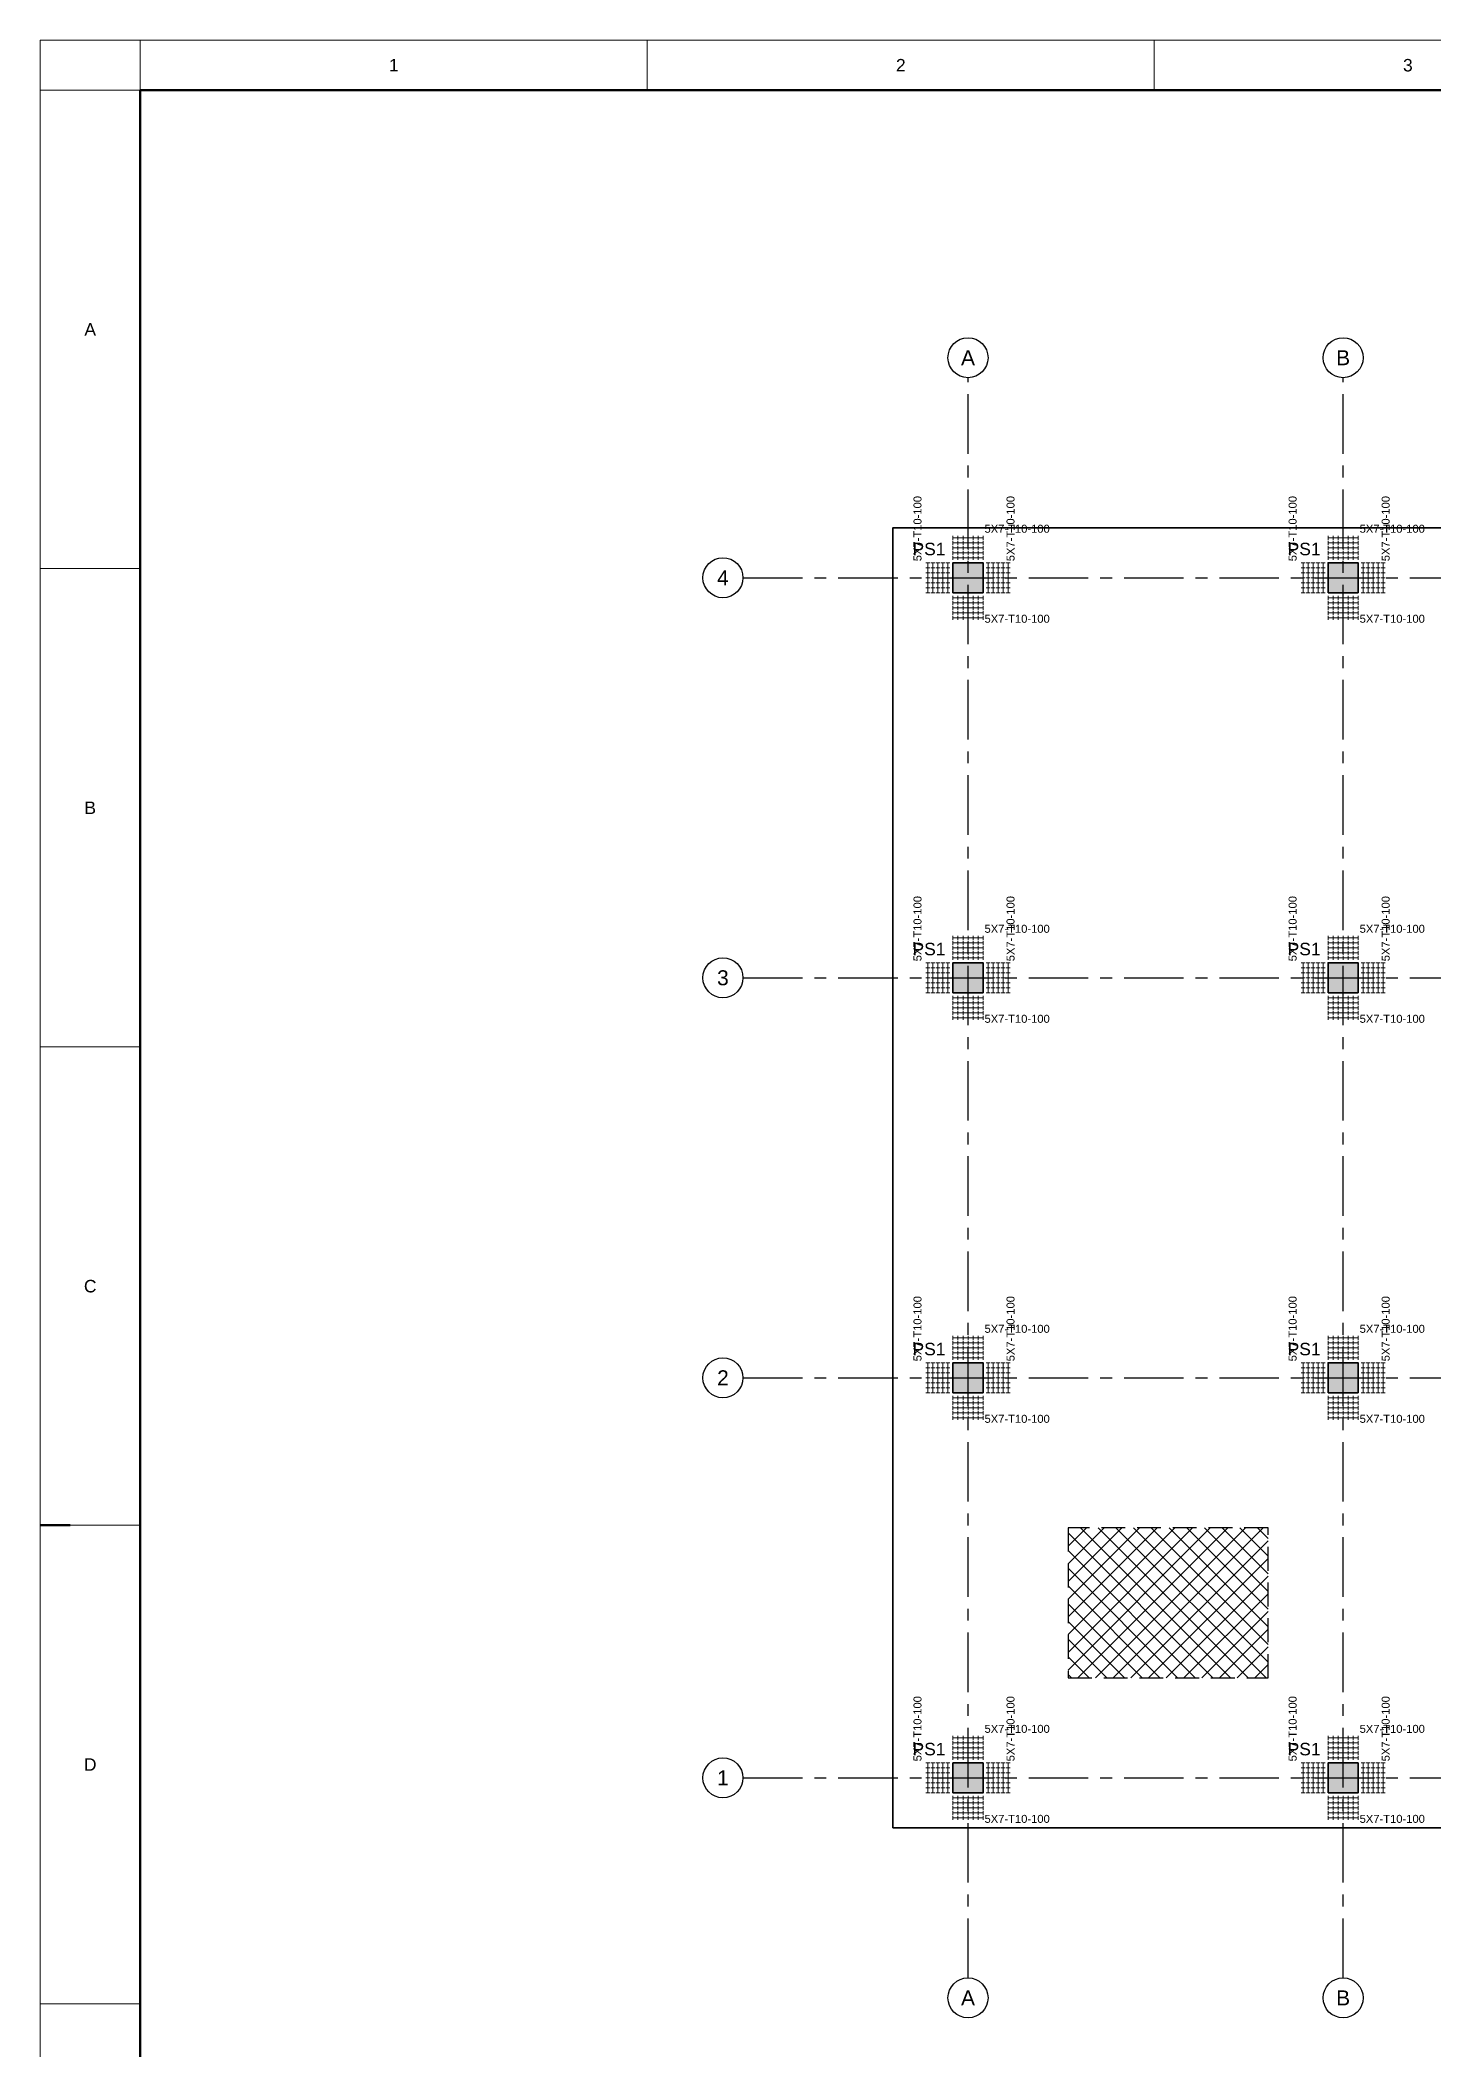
# Model space of a CAD drawing. Header units: millimetres. Extents: x 0 to 396150, y -260000 to 91864.
# Drawn here: x 0 to 27863, y -110789 to -70600 of the extents above; entities that cross this region are included whole.
import ezdxf
from ezdxf.enums import TextEntityAlignment as Align

# ---------------------------------------------------------------- set-up
doc = ezdxf.new("R2010")
doc.units = ezdxf.units.MM
doc.header["$LTSCALE"] = 37.5
doc.linetypes.add('CENTER', pattern=[50.8, 31.75, -6.35, 6.35, -6.35])
doc.linetypes.add('DASHED', pattern=[19.05, 12.7, -6.35])
doc.layers.get('0').update_dxf_attribs({"linetype": 'CONTINUOUS'})
for name, color, linetype, lineweight in [('SPAN-COL', 7, 'CONTINUOUS', 35), ('SPAN-RB-PUNCH', 6, 'CONTINUOUS', 20), ('SPAN-SHEET-FRAME', 7, 'CONTINUOUS', 50), ('SPAN-SLAB-EDGE', 3, 'CONTINUOUS', 35)]:
    doc.layers.add(name, color=color, linetype=linetype, lineweight=lineweight)
for name, color, linetype in [('SPAN-COL-HATCH', 8, 'CONTINUOUS'), ('SPAN-GRID', 8, 'CENTER'), ('SPAN-GRID-BUBBLE', 8, 'CONTINUOUS'), ('SPAN-RB-TEXT', 7, 'CONTINUOUS'), ('SPAN-RB-TYPE', 1, 'CONTINUOUS'), ('SPAN-TEXT', 7, 'CONTINUOUS'), ('SPAN-VOID', 30, 'DASHED'), ('SPAN-VOID-HATCH', 30, 'CONTINUOUS')]:
    doc.layers.add(name, color=color, linetype=linetype)
doc.styles.get("Standard").update_dxf_attribs({"font": 'arial.ttf'})

# ---------------------------------------------------------------- blocks, each defined once
blk = doc.blocks.new('FRAMING_REBAR_PUNCHING_LINKS_L01')
at = {"layer": 'SPAN-COL-HATCH'}
h = blk.add_hatch(color=256, dxfattribs=at)
h.dxf.hatch_style = 1
h.paths.add_polyline_path([(18250, 48350), (18850, 48350), (18850, 48950), (18250, 48950)])
h = blk.add_hatch(color=256, dxfattribs=at)
h.dxf.hatch_style = 1
h.paths.add_polyline_path([(25750, 48350), (26350, 48350), (26350, 48950), (25750, 48950)])
h = blk.add_hatch(color=256, dxfattribs=at)
h.dxf.hatch_style = 1
h.paths.add_polyline_path([(18250, 40350), (18850, 40350), (18850, 40950), (18250, 40950)])
h = blk.add_hatch(color=256, dxfattribs=at)
h.dxf.hatch_style = 1
h.paths.add_polyline_path([(25750, 40350), (26350, 40350), (26350, 40950), (25750, 40950)])
h = blk.add_hatch(color=256, dxfattribs=at)
h.dxf.hatch_style = 1
h.paths.add_polyline_path([(18250, 32350), (18850, 32350), (18850, 32950), (18250, 32950)])
h = blk.add_hatch(color=256, dxfattribs=at)
h.dxf.hatch_style = 1
h.paths.add_polyline_path([(25750, 32350), (26350, 32350), (26350, 32950), (25750, 32950)])
h = blk.add_hatch(color=256, dxfattribs=at)
h.dxf.hatch_style = 1
h.paths.add_polyline_path([(18250, 24350), (18850, 24350), (18850, 24950), (18250, 24950)])
h = blk.add_hatch(color=256, dxfattribs=at)
h.dxf.hatch_style = 1
h.paths.add_polyline_path([(25750, 24350), (26350, 24350), (26350, 24950), (25750, 24950)])
at = {"layer": 'SPAN-VOID-HATCH'}
h = blk.add_hatch(dxfattribs=at)
h.set_pattern_fill('ANSI37', color=256, scale=78.74)
h.paths.add_polyline_path([(20550, 26650), (24550, 26650), (24550, 29650), (20550, 29650)])
at = {"layer": 'SPAN-COL'}
for points in [[(18250, 48350), (18850, 48350), (18850, 48950), (18250, 48950)], [(25750, 48350), (26350, 48350), (26350, 48950), (25750, 48950)], [(18250, 40350), (18850, 40350), (18850, 40950), (18250, 40950)], [(25750, 40350), (26350, 40350), (26350, 40950), (25750, 40950)], [(18250, 32350), (18850, 32350), (18850, 32950), (18250, 32950)], [(25750, 32350), (26350, 32350), (26350, 32950), (25750, 32950)], [(18250, 24350), (18850, 24350), (18850, 24950), (18250, 24950)], [(25750, 24350), (26350, 24350), (26350, 24950), (25750, 24950)]]:
    blk.add_lwpolyline(points, close=True, dxfattribs=at)
at = {"layer": 'SPAN-GRID'}
for p, q in [((18550, 20650), (18550, 52650)), ((26050, 20650), (26050, 52650)), ((14050, 48650), (52550, 48650)), ((14050, 40650), (52550, 40650)), ((14050, 32650), (52550, 32650)), ((14050, 24650), (52550, 24650))]:
    blk.add_line(p, q, dxfattribs=at)
at = {"layer": 'SPAN-GRID-BUBBLE'}
for centre in [(18550, 53050), (26050, 53050), (13650, 48650), (13650, 40650), (13650, 32650), (13650, 24650), (18550, 20250), (26050, 20250)]:
    blk.add_circle(centre, 400, dxfattribs=at)
at = {"layer": 'SPAN-RB-PUNCH'}
for p, q in [((18250, 49410), (18250, 49490)), ((18250, 49450), (18850, 49450)), ((18350, 49410), (18350, 49490)), ((18450, 49410), (18450, 49490)), ((18550, 49410), (18550, 49490)), ((18650, 49410), (18650, 49490)), ((18750, 49410), (18750, 49490)), ((18850, 49410), (18850, 49490)), ((25750, 49410), (25750, 49490)), ((25750, 49450), (26350, 49450)), ((25850, 49410), (25850, 49490)), ((25950, 49410), (25950, 49490)), ((26050, 49410), (26050, 49490)), ((26150, 49410), (26150, 49490)), ((26250, 49410), (26250, 49490)), ((26350, 49410), (26350, 49490)), ((18250, 49310), (18250, 49390)), ((18250, 49350), (18850, 49350)), ((18250, 49210), (18250, 49290)), ((18250, 49250), (18850, 49250)), ((18250, 49110), (18250, 49190)), ((18250, 49150), (18850, 49150)), ((18250, 49010), (18250, 49090)), ((18250, 49050), (18850, 49050)), ((18350, 49310), (18350, 49390)), ((18350, 49210), (18350, 49290)), ((18350, 49110), (18350, 49190)), ((18350, 49010), (18350, 49090)), ((18450, 49310), (18450, 49390)), ((18450, 49210), (18450, 49290)), ((18450, 49110), (18450, 49190)), ((18450, 49010), (18450, 49090)), ((18550, 49310), (18550, 49390)), ((18550, 49210), (18550, 49290)), ((18550, 49110), (18550, 49190)), ((18550, 49010), (18550, 49090)), ((18650, 49310), (18650, 49390)), ((18650, 49210), (18650, 49290)), ((18650, 49110), (18650, 49190)), ((18650, 49010), (18650, 49090)), ((18750, 49310), (18750, 49390)), ((18750, 49210), (18750, 49290)), ((18750, 49110), (18750, 49190)), ((18750, 49010), (18750, 49090)), ((18850, 49310), (18850, 49390)), ((18850, 49210), (18850, 49290)), ((18850, 49110), (18850, 49190)), ((18850, 49010), (18850, 49090)), ((25750, 49310), (25750, 49390)), ((25750, 49350), (26350, 49350)), ((25750, 49210), (25750, 49290)), ((25750, 49250), (26350, 49250)), ((25750, 49110), (25750, 49190)), ((25750, 49150), (26350, 49150)), ((25750, 49010), (25750, 49090)), ((25750, 49050), (26350, 49050)), ((25850, 49310), (25850, 49390)), ((25850, 49210), (25850, 49290)), ((25850, 49110), (25850, 49190)), ((25850, 49010), (25850, 49090)), ((25950, 49310), (25950, 49390)), ((25950, 49210), (25950, 49290)), ((25950, 49110), (25950, 49190)), ((25950, 49010), (25950, 49090)), ((26050, 49310), (26050, 49390)), ((26050, 49210), (26050, 49290)), ((26050, 49110), (26050, 49190)), ((26050, 49010), (26050, 49090)), ((26150, 49310), (26150, 49390)), ((26150, 49210), (26150, 49290)), ((26150, 49110), (26150, 49190)), ((26150, 49010), (26150, 49090)), ((26250, 49310), (26250, 49390)), ((26250, 49210), (26250, 49290)), ((26250, 49110), (26250, 49190)), ((26250, 49010), (26250, 49090)), ((26350, 49310), (26350, 49390)), ((26350, 49210), (26350, 49290)), ((26350, 49110), (26350, 49190)), ((26350, 49010), (26350, 49090)), ((17710, 48950), (17790, 48950)), ((17710, 48850), (17790, 48850)), ((17710, 48750), (17790, 48750)), ((17710, 48650), (17790, 48650)), ((17750, 48350), (17750, 48950)), ((17810, 48950), (17890, 48950)), ((17810, 48850), (17890, 48850)), ((17810, 48750), (17890, 48750)), ((17810, 48650), (17890, 48650)), ((17850, 48350), (17850, 48950)), ((17910, 48950), (17990, 48950)), ((17910, 48850), (17990, 48850)), ((17910, 48750), (17990, 48750)), ((17910, 48650), (17990, 48650)), ((17950, 48350), (17950, 48950)), ((18010, 48950), (18090, 48950)), ((18010, 48850), (18090, 48850)), ((18010, 48750), (18090, 48750)), ((18010, 48650), (18090, 48650)), ((18050, 48350), (18050, 48950)), ((18110, 48950), (18190, 48950)), ((18110, 48850), (18190, 48850)), ((18110, 48750), (18190, 48750)), ((18110, 48650), (18190, 48650)), ((18150, 48350), (18150, 48950)), ((18910, 48950), (18990, 48950)), ((18910, 48850), (18990, 48850)), ((18910, 48750), (18990, 48750)), ((18910, 48650), (18990, 48650)), ((18950, 48350), (18950, 48950)), ((19010, 48950), (19090, 48950)), ((19010, 48850), (19090, 48850)), ((19010, 48750), (19090, 48750)), ((19010, 48650), (19090, 48650)), ((19050, 48350), (19050, 48950)), ((19110, 48950), (19190, 48950)), ((19110, 48850), (19190, 48850)), ((19110, 48750), (19190, 48750)), ((19110, 48650), (19190, 48650)), ((19150, 48350), (19150, 48950)), ((19210, 48950), (19290, 48950)), ((19210, 48850), (19290, 48850)), ((19210, 48750), (19290, 48750)), ((19210, 48650), (19290, 48650)), ((19250, 48350), (19250, 48950)), ((19310, 48950), (19390, 48950)), ((19310, 48850), (19390, 48850)), ((19310, 48750), (19390, 48750)), ((19310, 48650), (19390, 48650)), ((19350, 48350), (19350, 48950)), ((25210, 48950), (25290, 48950)), ((25210, 48850), (25290, 48850)), ((25210, 48750), (25290, 48750)), ((25210, 48650), (25290, 48650)), ((25250, 48350), (25250, 48950)), ((25310, 48950), (25390, 48950)), ((25310, 48850), (25390, 48850)), ((25310, 48750), (25390, 48750)), ((25310, 48650), (25390, 48650)), ((25350, 48350), (25350, 48950)), ((25410, 48950), (25490, 48950)), ((25410, 48850), (25490, 48850)), ((25410, 48750), (25490, 48750)), ((25410, 48650), (25490, 48650)), ((25450, 48350), (25450, 48950)), ((25510, 48950), (25590, 48950)), ((25510, 48850), (25590, 48850)), ((25510, 48750), (25590, 48750)), ((25510, 48650), (25590, 48650)), ((25550, 48350), (25550, 48950)), ((25610, 48950), (25690, 48950)), ((25610, 48850), (25690, 48850)), ((25610, 48750), (25690, 48750)), ((25610, 48650), (25690, 48650)), ((25650, 48350), (25650, 48950)), ((26410, 48950), (26490, 48950)), ((26410, 48850), (26490, 48850)), ((26410, 48750), (26490, 48750)), ((26410, 48650), (26490, 48650)), ((26450, 48350), (26450, 48950)), ((26510, 48950), (26590, 48950)), ((26510, 48850), (26590, 48850)), ((26510, 48750), (26590, 48750)), ((26510, 48650), (26590, 48650)), ((26550, 48350), (26550, 48950)), ((26610, 48950), (26690, 48950)), ((26610, 48850), (26690, 48850)), ((26610, 48750), (26690, 48750)), ((26610, 48650), (26690, 48650)), ((26650, 48350), (26650, 48950)), ((26710, 48950), (26790, 48950)), ((26710, 48850), (26790, 48850)), ((26710, 48750), (26790, 48750)), ((26710, 48650), (26790, 48650)), ((26750, 48350), (26750, 48950)), ((26810, 48950), (26890, 48950)), ((26810, 48850), (26890, 48850)), ((26810, 48750), (26890, 48750)), ((26810, 48650), (26890, 48650)), ((26850, 48350), (26850, 48950)), ((17710, 48550), (17790, 48550)), ((17710, 48450), (17790, 48450)), ((17710, 48350), (17790, 48350)), ((17810, 48550), (17890, 48550)), ((17810, 48450), (17890, 48450)), ((17810, 48350), (17890, 48350)), ((17910, 48550), (17990, 48550)), ((17910, 48450), (17990, 48450)), ((17910, 48350), (17990, 48350)), ((18010, 48550), (18090, 48550)), ((18010, 48450), (18090, 48450)), ((18010, 48350), (18090, 48350)), ((18110, 48550), (18190, 48550)), ((18110, 48450), (18190, 48450)), ((18110, 48350), (18190, 48350)), ((18250, 48210), (18250, 48290)), ((18250, 48250), (18850, 48250)), ((18350, 48210), (18350, 48290)), ((18450, 48210), (18450, 48290)), ((18550, 48210), (18550, 48290)), ((18650, 48210), (18650, 48290)), ((18750, 48210), (18750, 48290)), ((18850, 48210), (18850, 48290)), ((18910, 48550), (18990, 48550)), ((18910, 48450), (18990, 48450)), ((18910, 48350), (18990, 48350)), ((19010, 48550), (19090, 48550)), ((19010, 48450), (19090, 48450)), ((19010, 48350), (19090, 48350)), ((19110, 48550), (19190, 48550)), ((19110, 48450), (19190, 48450)), ((19110, 48350), (19190, 48350)), ((19210, 48550), (19290, 48550)), ((19210, 48450), (19290, 48450)), ((19210, 48350), (19290, 48350)), ((19310, 48550), (19390, 48550)), ((19310, 48450), (19390, 48450)), ((19310, 48350), (19390, 48350)), ((25210, 48550), (25290, 48550)), ((25210, 48450), (25290, 48450)), ((25210, 48350), (25290, 48350)), ((25310, 48550), (25390, 48550)), ((25310, 48450), (25390, 48450)), ((25310, 48350), (25390, 48350)), ((25410, 48550), (25490, 48550)), ((25410, 48450), (25490, 48450)), ((25410, 48350), (25490, 48350)), ((25510, 48550), (25590, 48550)), ((25510, 48450), (25590, 48450)), ((25510, 48350), (25590, 48350)), ((25610, 48550), (25690, 48550)), ((25610, 48450), (25690, 48450)), ((25610, 48350), (25690, 48350)), ((25750, 48210), (25750, 48290)), ((25750, 48250), (26350, 48250)), ((25850, 48210), (25850, 48290)), ((25950, 48210), (25950, 48290)), ((26050, 48210), (26050, 48290)), ((26150, 48210), (26150, 48290)), ((26250, 48210), (26250, 48290)), ((26350, 48210), (26350, 48290)), ((26410, 48550), (26490, 48550)), ((26410, 48450), (26490, 48450)), ((26410, 48350), (26490, 48350)), ((26510, 48550), (26590, 48550)), ((26510, 48450), (26590, 48450)), ((26510, 48350), (26590, 48350)), ((26610, 48550), (26690, 48550)), ((26610, 48450), (26690, 48450)), ((26610, 48350), (26690, 48350)), ((26710, 48550), (26790, 48550)), ((26710, 48450), (26790, 48450)), ((26710, 48350), (26790, 48350)), ((26810, 48550), (26890, 48550)), ((26810, 48450), (26890, 48450)), ((26810, 48350), (26890, 48350)), ((18250, 48110), (18250, 48190)), ((18250, 48150), (18850, 48150)), ((18250, 48010), (18250, 48090)), ((18250, 48050), (18850, 48050)), ((18250, 47910), (18250, 47990)), ((18250, 47950), (18850, 47950)), ((18250, 47810), (18250, 47890)), ((18250, 47850), (18850, 47850)), ((18350, 48110), (18350, 48190)), ((18350, 48010), (18350, 48090)), ((18350, 47910), (18350, 47990)), ((18350, 47810), (18350, 47890)), ((18450, 48110), (18450, 48190)), ((18450, 48010), (18450, 48090)), ((18450, 47910), (18450, 47990)), ((18450, 47810), (18450, 47890)), ((18550, 48110), (18550, 48190)), ((18550, 48010), (18550, 48090)), ((18550, 47910), (18550, 47990)), ((18550, 47810), (18550, 47890)), ((18650, 48110), (18650, 48190)), ((18650, 48010), (18650, 48090)), ((18650, 47910), (18650, 47990)), ((18650, 47810), (18650, 47890)), ((18750, 48110), (18750, 48190)), ((18750, 48010), (18750, 48090)), ((18750, 47910), (18750, 47990)), ((18750, 47810), (18750, 47890)), ((18850, 48110), (18850, 48190)), ((18850, 48010), (18850, 48090)), ((18850, 47910), (18850, 47990)), ((18850, 47810), (18850, 47890)), ((25750, 48110), (25750, 48190)), ((25750, 48150), (26350, 48150)), ((25750, 48010), (25750, 48090)), ((25750, 48050), (26350, 48050)), ((25750, 47910), (25750, 47990)), ((25750, 47950), (26350, 47950)), ((25750, 47810), (25750, 47890)), ((25750, 47850), (26350, 47850)), ((25850, 48110), (25850, 48190)), ((25850, 48010), (25850, 48090)), ((25850, 47910), (25850, 47990)), ((25850, 47810), (25850, 47890)), ((25950, 48110), (25950, 48190)), ((25950, 48010), (25950, 48090)), ((25950, 47910), (25950, 47990)), ((25950, 47810), (25950, 47890)), ((26050, 48110), (26050, 48190)), ((26050, 48010), (26050, 48090)), ((26050, 47910), (26050, 47990)), ((26050, 47810), (26050, 47890)), ((26150, 48110), (26150, 48190)), ((26150, 48010), (26150, 48090)), ((26150, 47910), (26150, 47990)), ((26150, 47810), (26150, 47890)), ((26250, 48110), (26250, 48190)), ((26250, 48010), (26250, 48090)), ((26250, 47910), (26250, 47990)), ((26250, 47810), (26250, 47890)), ((26350, 48110), (26350, 48190)), ((26350, 48010), (26350, 48090)), ((26350, 47910), (26350, 47990)), ((26350, 47810), (26350, 47890)), ((18250, 41410), (18250, 41490)), ((18250, 41450), (18850, 41450)), ((18350, 41410), (18350, 41490)), ((18450, 41410), (18450, 41490)), ((18550, 41410), (18550, 41490)), ((18650, 41410), (18650, 41490)), ((18750, 41410), (18750, 41490)), ((18850, 41410), (18850, 41490)), ((25750, 41410), (25750, 41490)), ((25750, 41450), (26350, 41450)), ((25850, 41410), (25850, 41490)), ((25950, 41410), (25950, 41490)), ((26050, 41410), (26050, 41490)), ((26150, 41410), (26150, 41490)), ((26250, 41410), (26250, 41490)), ((26350, 41410), (26350, 41490)), ((18250, 41310), (18250, 41390)), ((18250, 41350), (18850, 41350)), ((18250, 41210), (18250, 41290)), ((18250, 41250), (18850, 41250)), ((18250, 41110), (18250, 41190)), ((18250, 41150), (18850, 41150)), ((18250, 41010), (18250, 41090)), ((18250, 41050), (18850, 41050)), ((18350, 41310), (18350, 41390)), ((18350, 41210), (18350, 41290)), ((18350, 41110), (18350, 41190)), ((18350, 41010), (18350, 41090)), ((18450, 41310), (18450, 41390)), ((18450, 41210), (18450, 41290)), ((18450, 41110), (18450, 41190)), ((18450, 41010), (18450, 41090)), ((18550, 41310), (18550, 41390)), ((18550, 41210), (18550, 41290)), ((18550, 41110), (18550, 41190)), ((18550, 41010), (18550, 41090)), ((18650, 41310), (18650, 41390)), ((18650, 41210), (18650, 41290)), ((18650, 41110), (18650, 41190)), ((18650, 41010), (18650, 41090)), ((18750, 41310), (18750, 41390)), ((18750, 41210), (18750, 41290)), ((18750, 41110), (18750, 41190)), ((18750, 41010), (18750, 41090)), ((18850, 41310), (18850, 41390)), ((18850, 41210), (18850, 41290)), ((18850, 41110), (18850, 41190)), ((18850, 41010), (18850, 41090)), ((25750, 41310), (25750, 41390)), ((25750, 41350), (26350, 41350)), ((25750, 41210), (25750, 41290)), ((25750, 41250), (26350, 41250)), ((25750, 41110), (25750, 41190)), ((25750, 41150), (26350, 41150)), ((25750, 41010), (25750, 41090)), ((25750, 41050), (26350, 41050)), ((25850, 41310), (25850, 41390)), ((25850, 41210), (25850, 41290)), ((25850, 41110), (25850, 41190)), ((25850, 41010), (25850, 41090)), ((25950, 41310), (25950, 41390)), ((25950, 41210), (25950, 41290)), ((25950, 41110), (25950, 41190)), ((25950, 41010), (25950, 41090)), ((26050, 41310), (26050, 41390)), ((26050, 41210), (26050, 41290)), ((26050, 41110), (26050, 41190)), ((26050, 41010), (26050, 41090)), ((26150, 41310), (26150, 41390)), ((26150, 41210), (26150, 41290)), ((26150, 41110), (26150, 41190)), ((26150, 41010), (26150, 41090)), ((26250, 41310), (26250, 41390)), ((26250, 41210), (26250, 41290)), ((26250, 41110), (26250, 41190)), ((26250, 41010), (26250, 41090)), ((26350, 41310), (26350, 41390)), ((26350, 41210), (26350, 41290)), ((26350, 41110), (26350, 41190)), ((26350, 41010), (26350, 41090)), ((17710, 40950), (17790, 40950)), ((17710, 40850), (17790, 40850)), ((17710, 40750), (17790, 40750)), ((17710, 40650), (17790, 40650)), ((17750, 40350), (17750, 40950)), ((17810, 40950), (17890, 40950)), ((17810, 40850), (17890, 40850)), ((17810, 40750), (17890, 40750)), ((17810, 40650), (17890, 40650)), ((17850, 40350), (17850, 40950)), ((17910, 40950), (17990, 40950)), ((17910, 40850), (17990, 40850)), ((17910, 40750), (17990, 40750)), ((17910, 40650), (17990, 40650)), ((17950, 40350), (17950, 40950)), ((18010, 40950), (18090, 40950)), ((18010, 40850), (18090, 40850)), ((18010, 40750), (18090, 40750)), ((18010, 40650), (18090, 40650)), ((18050, 40350), (18050, 40950)), ((18110, 40950), (18190, 40950)), ((18110, 40850), (18190, 40850)), ((18110, 40750), (18190, 40750)), ((18110, 40650), (18190, 40650)), ((18150, 40350), (18150, 40950)), ((18910, 40950), (18990, 40950)), ((18910, 40850), (18990, 40850)), ((18910, 40750), (18990, 40750)), ((18910, 40650), (18990, 40650)), ((18950, 40350), (18950, 40950)), ((19010, 40950), (19090, 40950)), ((19010, 40850), (19090, 40850)), ((19010, 40750), (19090, 40750)), ((19010, 40650), (19090, 40650)), ((19050, 40350), (19050, 40950)), ((19110, 40950), (19190, 40950)), ((19110, 40850), (19190, 40850)), ((19110, 40750), (19190, 40750)), ((19110, 40650), (19190, 40650)), ((19150, 40350), (19150, 40950)), ((19210, 40950), (19290, 40950)), ((19210, 40850), (19290, 40850)), ((19210, 40750), (19290, 40750)), ((19210, 40650), (19290, 40650)), ((19250, 40350), (19250, 40950)), ((19310, 40950), (19390, 40950)), ((19310, 40850), (19390, 40850)), ((19310, 40750), (19390, 40750)), ((19310, 40650), (19390, 40650)), ((19350, 40350), (19350, 40950)), ((25210, 40950), (25290, 40950)), ((25210, 40850), (25290, 40850)), ((25210, 40750), (25290, 40750)), ((25210, 40650), (25290, 40650)), ((25250, 40350), (25250, 40950)), ((25310, 40950), (25390, 40950)), ((25310, 40850), (25390, 40850)), ((25310, 40750), (25390, 40750)), ((25310, 40650), (25390, 40650)), ((25350, 40350), (25350, 40950)), ((25410, 40950), (25490, 40950)), ((25410, 40850), (25490, 40850)), ((25410, 40750), (25490, 40750)), ((25410, 40650), (25490, 40650)), ((25450, 40350), (25450, 40950)), ((25510, 40950), (25590, 40950)), ((25510, 40850), (25590, 40850)), ((25510, 40750), (25590, 40750)), ((25510, 40650), (25590, 40650)), ((25550, 40350), (25550, 40950)), ((25610, 40950), (25690, 40950)), ((25610, 40850), (25690, 40850)), ((25610, 40750), (25690, 40750)), ((25610, 40650), (25690, 40650)), ((25650, 40350), (25650, 40950)), ((26410, 40950), (26490, 40950)), ((26410, 40850), (26490, 40850)), ((26410, 40750), (26490, 40750)), ((26410, 40650), (26490, 40650)), ((26450, 40350), (26450, 40950)), ((26510, 40950), (26590, 40950)), ((26510, 40850), (26590, 40850)), ((26510, 40750), (26590, 40750)), ((26510, 40650), (26590, 40650)), ((26550, 40350), (26550, 40950)), ((26610, 40950), (26690, 40950)), ((26610, 40850), (26690, 40850)), ((26610, 40750), (26690, 40750)), ((26610, 40650), (26690, 40650)), ((26650, 40350), (26650, 40950)), ((26710, 40950), (26790, 40950)), ((26710, 40850), (26790, 40850)), ((26710, 40750), (26790, 40750)), ((26710, 40650), (26790, 40650)), ((26750, 40350), (26750, 40950)), ((26810, 40950), (26890, 40950)), ((26810, 40850), (26890, 40850)), ((26810, 40750), (26890, 40750)), ((26810, 40650), (26890, 40650)), ((26850, 40350), (26850, 40950)), ((17710, 40550), (17790, 40550)), ((17710, 40450), (17790, 40450)), ((17710, 40350), (17790, 40350)), ((17810, 40550), (17890, 40550)), ((17810, 40450), (17890, 40450)), ((17810, 40350), (17890, 40350)), ((17910, 40550), (17990, 40550)), ((17910, 40450), (17990, 40450)), ((17910, 40350), (17990, 40350)), ((18010, 40550), (18090, 40550)), ((18010, 40450), (18090, 40450)), ((18010, 40350), (18090, 40350)), ((18110, 40550), (18190, 40550)), ((18110, 40450), (18190, 40450)), ((18110, 40350), (18190, 40350)), ((18250, 40210), (18250, 40290)), ((18250, 40250), (18850, 40250)), ((18250, 40110), (18250, 40190)), ((18350, 40210), (18350, 40290)), ((18350, 40110), (18350, 40190)), ((18450, 40210), (18450, 40290)), ((18450, 40110), (18450, 40190)), ((18550, 40210), (18550, 40290)), ((18550, 40110), (18550, 40190)), ((18650, 40210), (18650, 40290)), ((18650, 40110), (18650, 40190)), ((18750, 40210), (18750, 40290)), ((18750, 40110), (18750, 40190)), ((18850, 40210), (18850, 40290)), ((18850, 40110), (18850, 40190)), ((18910, 40550), (18990, 40550)), ((18910, 40450), (18990, 40450)), ((18910, 40350), (18990, 40350)), ((19010, 40550), (19090, 40550)), ((19010, 40450), (19090, 40450)), ((19010, 40350), (19090, 40350)), ((19110, 40550), (19190, 40550)), ((19110, 40450), (19190, 40450)), ((19110, 40350), (19190, 40350)), ((19210, 40550), (19290, 40550)), ((19210, 40450), (19290, 40450)), ((19210, 40350), (19290, 40350)), ((19310, 40550), (19390, 40550)), ((19310, 40450), (19390, 40450)), ((19310, 40350), (19390, 40350)), ((25210, 40550), (25290, 40550)), ((25210, 40450), (25290, 40450)), ((25210, 40350), (25290, 40350)), ((25310, 40550), (25390, 40550)), ((25310, 40450), (25390, 40450)), ((25310, 40350), (25390, 40350)), ((25410, 40550), (25490, 40550)), ((25410, 40450), (25490, 40450)), ((25410, 40350), (25490, 40350)), ((25510, 40550), (25590, 40550)), ((25510, 40450), (25590, 40450)), ((25510, 40350), (25590, 40350)), ((25610, 40550), (25690, 40550)), ((25610, 40450), (25690, 40450)), ((25610, 40350), (25690, 40350)), ((25750, 40210), (25750, 40290)), ((25750, 40250), (26350, 40250)), ((25750, 40110), (25750, 40190)), ((25850, 40210), (25850, 40290)), ((25850, 40110), (25850, 40190)), ((25950, 40210), (25950, 40290)), ((25950, 40110), (25950, 40190)), ((26050, 40210), (26050, 40290)), ((26050, 40110), (26050, 40190)), ((26150, 40210), (26150, 40290)), ((26150, 40110), (26150, 40190)), ((26250, 40210), (26250, 40290)), ((26250, 40110), (26250, 40190)), ((26350, 40210), (26350, 40290)), ((26350, 40110), (26350, 40190)), ((26410, 40550), (26490, 40550)), ((26410, 40450), (26490, 40450)), ((26410, 40350), (26490, 40350)), ((26510, 40550), (26590, 40550)), ((26510, 40450), (26590, 40450)), ((26510, 40350), (26590, 40350)), ((26610, 40550), (26690, 40550)), ((26610, 40450), (26690, 40450)), ((26610, 40350), (26690, 40350)), ((26710, 40550), (26790, 40550)), ((26710, 40450), (26790, 40450)), ((26710, 40350), (26790, 40350)), ((26810, 40550), (26890, 40550)), ((26810, 40450), (26890, 40450)), ((26810, 40350), (26890, 40350)), ((18250, 40150), (18850, 40150)), ((18250, 40010), (18250, 40090)), ((18250, 40050), (18850, 40050)), ((18250, 39910), (18250, 39990)), ((18250, 39950), (18850, 39950)), ((18250, 39810), (18250, 39890)), ((18250, 39850), (18850, 39850)), ((18350, 40010), (18350, 40090)), ((18350, 39910), (18350, 39990)), ((18350, 39810), (18350, 39890)), ((18450, 40010), (18450, 40090)), ((18450, 39910), (18450, 39990)), ((18450, 39810), (18450, 39890)), ((18550, 40010), (18550, 40090)), ((18550, 39910), (18550, 39990)), ((18550, 39810), (18550, 39890)), ((18650, 40010), (18650, 40090)), ((18650, 39910), (18650, 39990)), ((18650, 39810), (18650, 39890)), ((18750, 40010), (18750, 40090)), ((18750, 39910), (18750, 39990)), ((18750, 39810), (18750, 39890)), ((18850, 40010), (18850, 40090)), ((18850, 39910), (18850, 39990)), ((18850, 39810), (18850, 39890)), ((25750, 40150), (26350, 40150)), ((25750, 40010), (25750, 40090)), ((25750, 40050), (26350, 40050)), ((25750, 39910), (25750, 39990)), ((25750, 39950), (26350, 39950)), ((25750, 39810), (25750, 39890)), ((25750, 39850), (26350, 39850)), ((25850, 40010), (25850, 40090)), ((25850, 39910), (25850, 39990)), ((25850, 39810), (25850, 39890)), ((25950, 40010), (25950, 40090)), ((25950, 39910), (25950, 39990)), ((25950, 39810), (25950, 39890)), ((26050, 40010), (26050, 40090)), ((26050, 39910), (26050, 39990)), ((26050, 39810), (26050, 39890)), ((26150, 40010), (26150, 40090)), ((26150, 39910), (26150, 39990)), ((26150, 39810), (26150, 39890)), ((26250, 40010), (26250, 40090)), ((26250, 39910), (26250, 39990)), ((26250, 39810), (26250, 39890)), ((26350, 40010), (26350, 40090)), ((26350, 39910), (26350, 39990)), ((26350, 39810), (26350, 39890)), ((18250, 33410), (18250, 33490)), ((18250, 33450), (18850, 33450)), ((18250, 33310), (18250, 33390)), ((18350, 33410), (18350, 33490)), ((18350, 33310), (18350, 33390)), ((18450, 33410), (18450, 33490)), ((18450, 33310), (18450, 33390)), ((18550, 33410), (18550, 33490)), ((18550, 33310), (18550, 33390)), ((18650, 33410), (18650, 33490)), ((18650, 33310), (18650, 33390)), ((18750, 33410), (18750, 33490)), ((18750, 33310), (18750, 33390)), ((18850, 33410), (18850, 33490)), ((18850, 33310), (18850, 33390)), ((25750, 33410), (25750, 33490)), ((25750, 33450), (26350, 33450)), ((25750, 33310), (25750, 33390)), ((25850, 33410), (25850, 33490)), ((25850, 33310), (25850, 33390)), ((25950, 33410), (25950, 33490)), ((25950, 33310), (25950, 33390)), ((26050, 33410), (26050, 33490)), ((26050, 33310), (26050, 33390)), ((26150, 33410), (26150, 33490)), ((26150, 33310), (26150, 33390)), ((26250, 33410), (26250, 33490)), ((26250, 33310), (26250, 33390)), ((26350, 33410), (26350, 33490)), ((26350, 33310), (26350, 33390)), ((18250, 33350), (18850, 33350)), ((18250, 33210), (18250, 33290)), ((18250, 33250), (18850, 33250)), ((18250, 33110), (18250, 33190)), ((18250, 33150), (18850, 33150)), ((18250, 33010), (18250, 33090)), ((18250, 33050), (18850, 33050)), ((18350, 33210), (18350, 33290)), ((18350, 33110), (18350, 33190)), ((18350, 33010), (18350, 33090)), ((18450, 33210), (18450, 33290)), ((18450, 33110), (18450, 33190)), ((18450, 33010), (18450, 33090)), ((18550, 33210), (18550, 33290)), ((18550, 33110), (18550, 33190)), ((18550, 33010), (18550, 33090)), ((18650, 33210), (18650, 33290)), ((18650, 33110), (18650, 33190)), ((18650, 33010), (18650, 33090)), ((18750, 33210), (18750, 33290)), ((18750, 33110), (18750, 33190)), ((18750, 33010), (18750, 33090)), ((18850, 33210), (18850, 33290)), ((18850, 33110), (18850, 33190)), ((18850, 33010), (18850, 33090)), ((25750, 33350), (26350, 33350)), ((25750, 33210), (25750, 33290)), ((25750, 33250), (26350, 33250)), ((25750, 33110), (25750, 33190)), ((25750, 33150), (26350, 33150)), ((25750, 33010), (25750, 33090)), ((25750, 33050), (26350, 33050)), ((25850, 33210), (25850, 33290)), ((25850, 33110), (25850, 33190)), ((25850, 33010), (25850, 33090)), ((25950, 33210), (25950, 33290)), ((25950, 33110), (25950, 33190)), ((25950, 33010), (25950, 33090)), ((26050, 33210), (26050, 33290)), ((26050, 33110), (26050, 33190)), ((26050, 33010), (26050, 33090)), ((26150, 33210), (26150, 33290)), ((26150, 33110), (26150, 33190)), ((26150, 33010), (26150, 33090)), ((26250, 33210), (26250, 33290)), ((26250, 33110), (26250, 33190)), ((26250, 33010), (26250, 33090)), ((26350, 33210), (26350, 33290)), ((26350, 33110), (26350, 33190)), ((26350, 33010), (26350, 33090)), ((17710, 32950), (17790, 32950)), ((17710, 32850), (17790, 32850)), ((17710, 32750), (17790, 32750)), ((17710, 32650), (17790, 32650)), ((17750, 32350), (17750, 32950)), ((17810, 32950), (17890, 32950)), ((17810, 32850), (17890, 32850)), ((17810, 32750), (17890, 32750)), ((17810, 32650), (17890, 32650)), ((17850, 32350), (17850, 32950)), ((17910, 32950), (17990, 32950)), ((17910, 32850), (17990, 32850)), ((17910, 32750), (17990, 32750)), ((17910, 32650), (17990, 32650)), ((17950, 32350), (17950, 32950)), ((18010, 32950), (18090, 32950)), ((18010, 32850), (18090, 32850)), ((18010, 32750), (18090, 32750)), ((18010, 32650), (18090, 32650)), ((18050, 32350), (18050, 32950)), ((18110, 32950), (18190, 32950)), ((18110, 32850), (18190, 32850)), ((18110, 32750), (18190, 32750)), ((18110, 32650), (18190, 32650)), ((18150, 32350), (18150, 32950)), ((18910, 32950), (18990, 32950)), ((18910, 32850), (18990, 32850)), ((18910, 32750), (18990, 32750)), ((18910, 32650), (18990, 32650)), ((18950, 32350), (18950, 32950)), ((19010, 32950), (19090, 32950)), ((19010, 32850), (19090, 32850)), ((19010, 32750), (19090, 32750)), ((19010, 32650), (19090, 32650)), ((19050, 32350), (19050, 32950)), ((19110, 32950), (19190, 32950)), ((19110, 32850), (19190, 32850)), ((19110, 32750), (19190, 32750)), ((19110, 32650), (19190, 32650)), ((19150, 32350), (19150, 32950)), ((19210, 32950), (19290, 32950)), ((19210, 32850), (19290, 32850)), ((19210, 32750), (19290, 32750)), ((19210, 32650), (19290, 32650)), ((19250, 32350), (19250, 32950)), ((19310, 32950), (19390, 32950)), ((19310, 32850), (19390, 32850)), ((19310, 32750), (19390, 32750)), ((19310, 32650), (19390, 32650)), ((19350, 32350), (19350, 32950)), ((25210, 32950), (25290, 32950)), ((25210, 32850), (25290, 32850)), ((25210, 32750), (25290, 32750)), ((25210, 32650), (25290, 32650)), ((25250, 32350), (25250, 32950)), ((25310, 32950), (25390, 32950)), ((25310, 32850), (25390, 32850)), ((25310, 32750), (25390, 32750)), ((25310, 32650), (25390, 32650)), ((25350, 32350), (25350, 32950)), ((25410, 32950), (25490, 32950)), ((25410, 32850), (25490, 32850)), ((25410, 32750), (25490, 32750)), ((25410, 32650), (25490, 32650)), ((25450, 32350), (25450, 32950)), ((25510, 32950), (25590, 32950)), ((25510, 32850), (25590, 32850)), ((25510, 32750), (25590, 32750)), ((25510, 32650), (25590, 32650)), ((25550, 32350), (25550, 32950)), ((25610, 32950), (25690, 32950)), ((25610, 32850), (25690, 32850)), ((25610, 32750), (25690, 32750)), ((25610, 32650), (25690, 32650)), ((25650, 32350), (25650, 32950)), ((26410, 32950), (26490, 32950)), ((26410, 32850), (26490, 32850)), ((26410, 32750), (26490, 32750)), ((26410, 32650), (26490, 32650)), ((26450, 32350), (26450, 32950)), ((26510, 32950), (26590, 32950)), ((26510, 32850), (26590, 32850)), ((26510, 32750), (26590, 32750)), ((26510, 32650), (26590, 32650)), ((26550, 32350), (26550, 32950)), ((26610, 32950), (26690, 32950)), ((26610, 32850), (26690, 32850)), ((26610, 32750), (26690, 32750)), ((26610, 32650), (26690, 32650)), ((26650, 32350), (26650, 32950)), ((26710, 32950), (26790, 32950)), ((26710, 32850), (26790, 32850)), ((26710, 32750), (26790, 32750)), ((26710, 32650), (26790, 32650)), ((26750, 32350), (26750, 32950)), ((26810, 32950), (26890, 32950)), ((26810, 32850), (26890, 32850)), ((26810, 32750), (26890, 32750)), ((26810, 32650), (26890, 32650)), ((26850, 32350), (26850, 32950)), ((17710, 32550), (17790, 32550)), ((17710, 32450), (17790, 32450)), ((17710, 32350), (17790, 32350)), ((17810, 32550), (17890, 32550)), ((17810, 32450), (17890, 32450)), ((17810, 32350), (17890, 32350)), ((17910, 32550), (17990, 32550)), ((17910, 32450), (17990, 32450)), ((17910, 32350), (17990, 32350)), ((18010, 32550), (18090, 32550)), ((18010, 32450), (18090, 32450)), ((18010, 32350), (18090, 32350)), ((18110, 32550), (18190, 32550)), ((18110, 32450), (18190, 32450)), ((18110, 32350), (18190, 32350)), ((18250, 32210), (18250, 32290)), ((18250, 32250), (18850, 32250)), ((18250, 32110), (18250, 32190)), ((18350, 32210), (18350, 32290)), ((18350, 32110), (18350, 32190)), ((18450, 32210), (18450, 32290)), ((18450, 32110), (18450, 32190)), ((18550, 32210), (18550, 32290)), ((18550, 32110), (18550, 32190)), ((18650, 32210), (18650, 32290)), ((18650, 32110), (18650, 32190)), ((18750, 32210), (18750, 32290)), ((18750, 32110), (18750, 32190)), ((18850, 32210), (18850, 32290)), ((18850, 32110), (18850, 32190)), ((18910, 32550), (18990, 32550)), ((18910, 32450), (18990, 32450)), ((18910, 32350), (18990, 32350)), ((19010, 32550), (19090, 32550)), ((19010, 32450), (19090, 32450)), ((19010, 32350), (19090, 32350)), ((19110, 32550), (19190, 32550)), ((19110, 32450), (19190, 32450)), ((19110, 32350), (19190, 32350)), ((19210, 32550), (19290, 32550)), ((19210, 32450), (19290, 32450)), ((19210, 32350), (19290, 32350)), ((19310, 32550), (19390, 32550)), ((19310, 32450), (19390, 32450)), ((19310, 32350), (19390, 32350)), ((25210, 32550), (25290, 32550)), ((25210, 32450), (25290, 32450)), ((25210, 32350), (25290, 32350)), ((25310, 32550), (25390, 32550)), ((25310, 32450), (25390, 32450)), ((25310, 32350), (25390, 32350)), ((25410, 32550), (25490, 32550)), ((25410, 32450), (25490, 32450)), ((25410, 32350), (25490, 32350)), ((25510, 32550), (25590, 32550)), ((25510, 32450), (25590, 32450)), ((25510, 32350), (25590, 32350)), ((25610, 32550), (25690, 32550)), ((25610, 32450), (25690, 32450)), ((25610, 32350), (25690, 32350)), ((25750, 32210), (25750, 32290)), ((25750, 32250), (26350, 32250)), ((25750, 32110), (25750, 32190)), ((25850, 32210), (25850, 32290)), ((25850, 32110), (25850, 32190)), ((25950, 32210), (25950, 32290)), ((25950, 32110), (25950, 32190)), ((26050, 32210), (26050, 32290)), ((26050, 32110), (26050, 32190)), ((26150, 32210), (26150, 32290)), ((26150, 32110), (26150, 32190)), ((26250, 32210), (26250, 32290)), ((26250, 32110), (26250, 32190)), ((26350, 32210), (26350, 32290)), ((26350, 32110), (26350, 32190)), ((26410, 32550), (26490, 32550)), ((26410, 32450), (26490, 32450)), ((26410, 32350), (26490, 32350)), ((26510, 32550), (26590, 32550)), ((26510, 32450), (26590, 32450)), ((26510, 32350), (26590, 32350)), ((26610, 32550), (26690, 32550)), ((26610, 32450), (26690, 32450)), ((26610, 32350), (26690, 32350)), ((26710, 32550), (26790, 32550)), ((26710, 32450), (26790, 32450)), ((26710, 32350), (26790, 32350)), ((26810, 32550), (26890, 32550)), ((26810, 32450), (26890, 32450)), ((26810, 32350), (26890, 32350)), ((18250, 32150), (18850, 32150)), ((18250, 32010), (18250, 32090)), ((18250, 32050), (18850, 32050)), ((18250, 31910), (18250, 31990)), ((18250, 31950), (18850, 31950)), ((18250, 31810), (18250, 31890)), ((18250, 31850), (18850, 31850)), ((18350, 32010), (18350, 32090)), ((18350, 31910), (18350, 31990)), ((18350, 31810), (18350, 31890)), ((18450, 32010), (18450, 32090)), ((18450, 31910), (18450, 31990)), ((18450, 31810), (18450, 31890)), ((18550, 32010), (18550, 32090)), ((18550, 31910), (18550, 31990)), ((18550, 31810), (18550, 31890)), ((18650, 32010), (18650, 32090)), ((18650, 31910), (18650, 31990)), ((18650, 31810), (18650, 31890)), ((18750, 32010), (18750, 32090)), ((18750, 31910), (18750, 31990)), ((18750, 31810), (18750, 31890)), ((18850, 32010), (18850, 32090)), ((18850, 31910), (18850, 31990)), ((18850, 31810), (18850, 31890)), ((25750, 32150), (26350, 32150)), ((25750, 32010), (25750, 32090)), ((25750, 32050), (26350, 32050)), ((25750, 31910), (25750, 31990)), ((25750, 31950), (26350, 31950)), ((25750, 31810), (25750, 31890)), ((25750, 31850), (26350, 31850)), ((25850, 32010), (25850, 32090)), ((25850, 31910), (25850, 31990)), ((25850, 31810), (25850, 31890)), ((25950, 32010), (25950, 32090)), ((25950, 31910), (25950, 31990)), ((25950, 31810), (25950, 31890)), ((26050, 32010), (26050, 32090)), ((26050, 31910), (26050, 31990)), ((26050, 31810), (26050, 31890)), ((26150, 32010), (26150, 32090)), ((26150, 31910), (26150, 31990)), ((26150, 31810), (26150, 31890)), ((26250, 32010), (26250, 32090)), ((26250, 31910), (26250, 31990)), ((26250, 31810), (26250, 31890)), ((26350, 32010), (26350, 32090)), ((26350, 31910), (26350, 31990)), ((26350, 31810), (26350, 31890)), ((18250, 25410), (18250, 25490)), ((18250, 25450), (18850, 25450)), ((18250, 25310), (18250, 25390)), ((18250, 25350), (18850, 25350)), ((18350, 25410), (18350, 25490)), ((18350, 25310), (18350, 25390)), ((18450, 25410), (18450, 25490)), ((18450, 25310), (18450, 25390)), ((18550, 25410), (18550, 25490)), ((18550, 25310), (18550, 25390)), ((18650, 25410), (18650, 25490)), ((18650, 25310), (18650, 25390)), ((18750, 25410), (18750, 25490)), ((18750, 25310), (18750, 25390)), ((18850, 25410), (18850, 25490)), ((18850, 25310), (18850, 25390)), ((25750, 25410), (25750, 25490)), ((25750, 25450), (26350, 25450)), ((25750, 25310), (25750, 25390)), ((25750, 25350), (26350, 25350)), ((25850, 25410), (25850, 25490)), ((25850, 25310), (25850, 25390)), ((25950, 25410), (25950, 25490)), ((25950, 25310), (25950, 25390)), ((26050, 25410), (26050, 25490)), ((26050, 25310), (26050, 25390)), ((26150, 25410), (26150, 25490)), ((26150, 25310), (26150, 25390)), ((26250, 25410), (26250, 25490)), ((26250, 25310), (26250, 25390)), ((26350, 25410), (26350, 25490)), ((26350, 25310), (26350, 25390)), ((17710, 24950), (17790, 24950)), ((17750, 24350), (17750, 24950)), ((17810, 24950), (17890, 24950)), ((17850, 24350), (17850, 24950)), ((17910, 24950), (17990, 24950)), ((17950, 24350), (17950, 24950)), ((18010, 24950), (18090, 24950)), ((18050, 24350), (18050, 24950)), ((18110, 24950), (18190, 24950)), ((18150, 24350), (18150, 24950)), ((18250, 25210), (18250, 25290)), ((18250, 25250), (18850, 25250)), ((18250, 25110), (18250, 25190)), ((18250, 25150), (18850, 25150)), ((18250, 25010), (18250, 25090)), ((18250, 25050), (18850, 25050)), ((18350, 25210), (18350, 25290)), ((18350, 25110), (18350, 25190)), ((18350, 25010), (18350, 25090)), ((18450, 25210), (18450, 25290)), ((18450, 25110), (18450, 25190)), ((18450, 25010), (18450, 25090)), ((18550, 25210), (18550, 25290)), ((18550, 25110), (18550, 25190)), ((18550, 25010), (18550, 25090)), ((18650, 25210), (18650, 25290)), ((18650, 25110), (18650, 25190)), ((18650, 25010), (18650, 25090)), ((18750, 25210), (18750, 25290)), ((18750, 25110), (18750, 25190)), ((18750, 25010), (18750, 25090)), ((18850, 25210), (18850, 25290)), ((18850, 25110), (18850, 25190)), ((18850, 25010), (18850, 25090)), ((18910, 24950), (18990, 24950)), ((18950, 24350), (18950, 24950)), ((19010, 24950), (19090, 24950)), ((19050, 24350), (19050, 24950)), ((19110, 24950), (19190, 24950)), ((19150, 24350), (19150, 24950)), ((19210, 24950), (19290, 24950)), ((19250, 24350), (19250, 24950)), ((19310, 24950), (19390, 24950)), ((19350, 24350), (19350, 24950)), ((25210, 24950), (25290, 24950)), ((25250, 24350), (25250, 24950)), ((25310, 24950), (25390, 24950)), ((25350, 24350), (25350, 24950)), ((25410, 24950), (25490, 24950)), ((25450, 24350), (25450, 24950)), ((25510, 24950), (25590, 24950)), ((25550, 24350), (25550, 24950)), ((25610, 24950), (25690, 24950)), ((25650, 24350), (25650, 24950)), ((25750, 25210), (25750, 25290)), ((25750, 25250), (26350, 25250)), ((25750, 25110), (25750, 25190)), ((25750, 25150), (26350, 25150)), ((25750, 25010), (25750, 25090)), ((25750, 25050), (26350, 25050)), ((25850, 25210), (25850, 25290)), ((25850, 25110), (25850, 25190)), ((25850, 25010), (25850, 25090)), ((25950, 25210), (25950, 25290)), ((25950, 25110), (25950, 25190)), ((25950, 25010), (25950, 25090)), ((26050, 25210), (26050, 25290)), ((26050, 25110), (26050, 25190)), ((26050, 25010), (26050, 25090)), ((26150, 25210), (26150, 25290)), ((26150, 25110), (26150, 25190)), ((26150, 25010), (26150, 25090)), ((26250, 25210), (26250, 25290)), ((26250, 25110), (26250, 25190)), ((26250, 25010), (26250, 25090)), ((26350, 25210), (26350, 25290)), ((26350, 25110), (26350, 25190)), ((26350, 25010), (26350, 25090)), ((26410, 24950), (26490, 24950)), ((26450, 24350), (26450, 24950)), ((26510, 24950), (26590, 24950)), ((26550, 24350), (26550, 24950)), ((26610, 24950), (26690, 24950)), ((26650, 24350), (26650, 24950)), ((26710, 24950), (26790, 24950)), ((26750, 24350), (26750, 24950)), ((26810, 24950), (26890, 24950)), ((26850, 24350), (26850, 24950)), ((17710, 24850), (17790, 24850)), ((17710, 24750), (17790, 24750)), ((17710, 24650), (17790, 24650)), ((17710, 24550), (17790, 24550)), ((17810, 24850), (17890, 24850)), ((17810, 24750), (17890, 24750)), ((17810, 24650), (17890, 24650)), ((17810, 24550), (17890, 24550)), ((17910, 24850), (17990, 24850)), ((17910, 24750), (17990, 24750)), ((17910, 24650), (17990, 24650)), ((17910, 24550), (17990, 24550)), ((18010, 24850), (18090, 24850)), ((18010, 24750), (18090, 24750)), ((18010, 24650), (18090, 24650)), ((18010, 24550), (18090, 24550)), ((18110, 24850), (18190, 24850)), ((18110, 24750), (18190, 24750)), ((18110, 24650), (18190, 24650)), ((18110, 24550), (18190, 24550)), ((18910, 24850), (18990, 24850)), ((18910, 24750), (18990, 24750)), ((18910, 24650), (18990, 24650)), ((18910, 24550), (18990, 24550)), ((19010, 24850), (19090, 24850)), ((19010, 24750), (19090, 24750)), ((19010, 24650), (19090, 24650)), ((19010, 24550), (19090, 24550)), ((19110, 24850), (19190, 24850)), ((19110, 24750), (19190, 24750)), ((19110, 24650), (19190, 24650)), ((19110, 24550), (19190, 24550)), ((19210, 24850), (19290, 24850)), ((19210, 24750), (19290, 24750)), ((19210, 24650), (19290, 24650)), ((19210, 24550), (19290, 24550)), ((19310, 24850), (19390, 24850)), ((19310, 24750), (19390, 24750)), ((19310, 24650), (19390, 24650)), ((19310, 24550), (19390, 24550)), ((25210, 24850), (25290, 24850)), ((25210, 24750), (25290, 24750)), ((25210, 24650), (25290, 24650)), ((25210, 24550), (25290, 24550)), ((25310, 24850), (25390, 24850)), ((25310, 24750), (25390, 24750)), ((25310, 24650), (25390, 24650)), ((25310, 24550), (25390, 24550)), ((25410, 24850), (25490, 24850)), ((25410, 24750), (25490, 24750)), ((25410, 24650), (25490, 24650)), ((25410, 24550), (25490, 24550)), ((25510, 24850), (25590, 24850)), ((25510, 24750), (25590, 24750)), ((25510, 24650), (25590, 24650)), ((25510, 24550), (25590, 24550)), ((25610, 24850), (25690, 24850)), ((25610, 24750), (25690, 24750)), ((25610, 24650), (25690, 24650)), ((25610, 24550), (25690, 24550)), ((26410, 24850), (26490, 24850)), ((26410, 24750), (26490, 24750)), ((26410, 24650), (26490, 24650)), ((26410, 24550), (26490, 24550)), ((26510, 24850), (26590, 24850)), ((26510, 24750), (26590, 24750)), ((26510, 24650), (26590, 24650)), ((26510, 24550), (26590, 24550)), ((26610, 24850), (26690, 24850)), ((26610, 24750), (26690, 24750)), ((26610, 24650), (26690, 24650)), ((26610, 24550), (26690, 24550)), ((26710, 24850), (26790, 24850)), ((26710, 24750), (26790, 24750)), ((26710, 24650), (26790, 24650)), ((26710, 24550), (26790, 24550)), ((26810, 24850), (26890, 24850)), ((26810, 24750), (26890, 24750)), ((26810, 24650), (26890, 24650)), ((26810, 24550), (26890, 24550)), ((17710, 24450), (17790, 24450)), ((17710, 24350), (17790, 24350)), ((17810, 24450), (17890, 24450)), ((17810, 24350), (17890, 24350)), ((17910, 24450), (17990, 24450)), ((17910, 24350), (17990, 24350)), ((18010, 24450), (18090, 24450)), ((18010, 24350), (18090, 24350)), ((18110, 24450), (18190, 24450)), ((18110, 24350), (18190, 24350)), ((18250, 24210), (18250, 24290)), ((18250, 24250), (18850, 24250)), ((18250, 24110), (18250, 24190)), ((18250, 24150), (18850, 24150)), ((18350, 24210), (18350, 24290)), ((18350, 24110), (18350, 24190)), ((18450, 24210), (18450, 24290)), ((18450, 24110), (18450, 24190)), ((18550, 24210), (18550, 24290)), ((18550, 24110), (18550, 24190)), ((18650, 24210), (18650, 24290)), ((18650, 24110), (18650, 24190)), ((18750, 24210), (18750, 24290)), ((18750, 24110), (18750, 24190)), ((18850, 24210), (18850, 24290)), ((18850, 24110), (18850, 24190)), ((18910, 24450), (18990, 24450)), ((18910, 24350), (18990, 24350)), ((19010, 24450), (19090, 24450)), ((19010, 24350), (19090, 24350)), ((19110, 24450), (19190, 24450)), ((19110, 24350), (19190, 24350)), ((19210, 24450), (19290, 24450)), ((19210, 24350), (19290, 24350)), ((19310, 24450), (19390, 24450)), ((19310, 24350), (19390, 24350)), ((25210, 24450), (25290, 24450)), ((25210, 24350), (25290, 24350)), ((25310, 24450), (25390, 24450)), ((25310, 24350), (25390, 24350)), ((25410, 24450), (25490, 24450)), ((25410, 24350), (25490, 24350)), ((25510, 24450), (25590, 24450)), ((25510, 24350), (25590, 24350)), ((25610, 24450), (25690, 24450)), ((25610, 24350), (25690, 24350)), ((25750, 24210), (25750, 24290)), ((25750, 24250), (26350, 24250)), ((25750, 24110), (25750, 24190)), ((25750, 24150), (26350, 24150)), ((25850, 24210), (25850, 24290)), ((25850, 24110), (25850, 24190)), ((25950, 24210), (25950, 24290)), ((25950, 24110), (25950, 24190)), ((26050, 24210), (26050, 24290)), ((26050, 24110), (26050, 24190)), ((26150, 24210), (26150, 24290)), ((26150, 24110), (26150, 24190)), ((26250, 24210), (26250, 24290)), ((26250, 24110), (26250, 24190)), ((26350, 24210), (26350, 24290)), ((26350, 24110), (26350, 24190)), ((26410, 24450), (26490, 24450)), ((26410, 24350), (26490, 24350)), ((26510, 24450), (26590, 24450)), ((26510, 24350), (26590, 24350)), ((26610, 24450), (26690, 24450)), ((26610, 24350), (26690, 24350)), ((26710, 24450), (26790, 24450)), ((26710, 24350), (26790, 24350)), ((26810, 24450), (26890, 24450)), ((26810, 24350), (26890, 24350)), ((18250, 24010), (18250, 24090)), ((18250, 24050), (18850, 24050)), ((18250, 23910), (18250, 23990)), ((18250, 23950), (18850, 23950)), ((18250, 23810), (18250, 23890)), ((18250, 23850), (18850, 23850)), ((18350, 24010), (18350, 24090)), ((18350, 23910), (18350, 23990)), ((18350, 23810), (18350, 23890)), ((18450, 24010), (18450, 24090)), ((18450, 23910), (18450, 23990)), ((18450, 23810), (18450, 23890)), ((18550, 24010), (18550, 24090)), ((18550, 23910), (18550, 23990)), ((18550, 23810), (18550, 23890)), ((18650, 24010), (18650, 24090)), ((18650, 23910), (18650, 23990)), ((18650, 23810), (18650, 23890)), ((18750, 24010), (18750, 24090)), ((18750, 23910), (18750, 23990)), ((18750, 23810), (18750, 23890)), ((18850, 24010), (18850, 24090)), ((18850, 23910), (18850, 23990)), ((18850, 23810), (18850, 23890)), ((25750, 24010), (25750, 24090)), ((25750, 24050), (26350, 24050)), ((25750, 23910), (25750, 23990)), ((25750, 23950), (26350, 23950)), ((25750, 23810), (25750, 23890)), ((25750, 23850), (26350, 23850)), ((25850, 24010), (25850, 24090)), ((25850, 23910), (25850, 23990)), ((25850, 23810), (25850, 23890)), ((25950, 24010), (25950, 24090)), ((25950, 23910), (25950, 23990)), ((25950, 23810), (25950, 23890)), ((26050, 24010), (26050, 24090)), ((26050, 23910), (26050, 23990)), ((26050, 23810), (26050, 23890)), ((26150, 24010), (26150, 24090)), ((26150, 23910), (26150, 23990)), ((26150, 23810), (26150, 23890)), ((26250, 24010), (26250, 24090)), ((26250, 23910), (26250, 23990)), ((26250, 23810), (26250, 23890)), ((26350, 24010), (26350, 24090)), ((26350, 23910), (26350, 23990)), ((26350, 23810), (26350, 23890))]:
    blk.add_line(p, q, dxfattribs=at)
at = {"layer": 'SPAN-SHEET-FRAME', "lineweight": 13}
for p, q in [((2000, 58400), (2000, 59400)), ((12137.5, 58400), (12137.5, 59400)), ((22275, 58400), (22275, 59400)), ((0, 58400), (2000, 58400)), ((0, 48833.3), (2000, 48833.3)), ((0, 39266.7), (2000, 39266.7)), ((0, 29700), (2000, 29700)), ((0, 20133.3), (2000, 20133.3))]:
    blk.add_line(p, q, dxfattribs=at)
at = {"layer": 'SPAN-SHEET-FRAME'}
blk.add_line((0, 29700), (600, 29700), dxfattribs=at)
at = {"layer": 'SPAN-SHEET-FRAME', "lineweight": 13}
blk.add_lwpolyline([(0, 0), (84100, 0), (84100, 59400), (0, 59400)], close=True, dxfattribs=at)
at = {"layer": 'SPAN-SHEET-FRAME'}
blk.add_lwpolyline([(2000, 1000), (83100, 1000), (83100, 58400), (2000, 58400)], close=True, dxfattribs=at)
at = {"layer": 'SPAN-SLAB-EDGE', "color": 3}
blk.add_lwpolyline([(17050, 23650), (49550, 23650), (49550, 44650), (44550, 44650), (44550, 49650), (17050, 49650)], close=True, dxfattribs=at)
at = {"layer": 'SPAN-VOID'}
blk.add_lwpolyline([(20550, 26650), (24550, 26650), (24550, 29650), (20550, 29650)], close=True, dxfattribs=at)
at = {"layer": 'SPAN-RB-TEXT'}
for p in [(17620, 48980), (19480, 48980), (25120, 48980), (26980, 48980), (17620, 40980), (19480, 40980), (25120, 40980), (26980, 40980), (17620, 32980), (19480, 32980), (25120, 32980), (26980, 32980), (17620, 24980), (19480, 24980), (25120, 24980), (26980, 24980)]:
    blk.add_text('5X7-T10-100', height=160, rotation=90, dxfattribs=at).set_placement(p)
for p in [(18880, 49550), (26380, 49550), (18880, 47750), (26380, 47750), (18880, 41550), (26380, 41550), (18880, 39750), (26380, 39750), (18880, 33550), (26380, 33550), (18880, 31750), (26380, 31750), (18880, 25550), (26380, 25550), (18880, 23750), (26380, 23750)]:
    blk.add_text('5X7-T10-100', height=160, dxfattribs=at).set_placement(p)
at = {"layer": 'SPAN-RB-TYPE'}
for p in [(18100, 49100), (25600, 49100), (18100, 41100), (25600, 41100), (18100, 33100), (25600, 33100), (18100, 25100), (25600, 25100)]:
    blk.add_text('PS1', height=250, dxfattribs=at).set_placement(p, align=Align.RIGHT)
at = {"layer": 'SPAN-SHEET-FRAME'}
for s, p in [('1', (7068.8, 58900)), ('2', (17206.2, 58900)), ('3', (27343.8, 58900)), ('A', (1000, 53616.7)), ('B', (1000, 44050)), ('C', (1000, 34483.3)), ('D', (1000, 24916.7))]:
    blk.add_text(s, height=250, dxfattribs=at).set_placement(p, align=Align.MIDDLE_CENTER)
at = {"layer": 'SPAN-TEXT'}
for s, p in [('A', (18550, 53050)), ('B', (26050, 53050)), ('4', (13650, 48650)), ('3', (13650, 40650)), ('2', (13650, 32650)), ('1', (13650, 24650)), ('A', (18550, 20250)), ('B', (26050, 20250))]:
    blk.add_text(s, height=300, dxfattribs=at).set_placement(p, align=Align.MIDDLE_CENTER)

msp = doc.modelspace()

# ---------------------------------------------------------------- block references
msp.add_blockref('FRAMING_REBAR_PUNCHING_LINKS_L01', (0, -130000))

doc.saveas('drawing.dxf')
